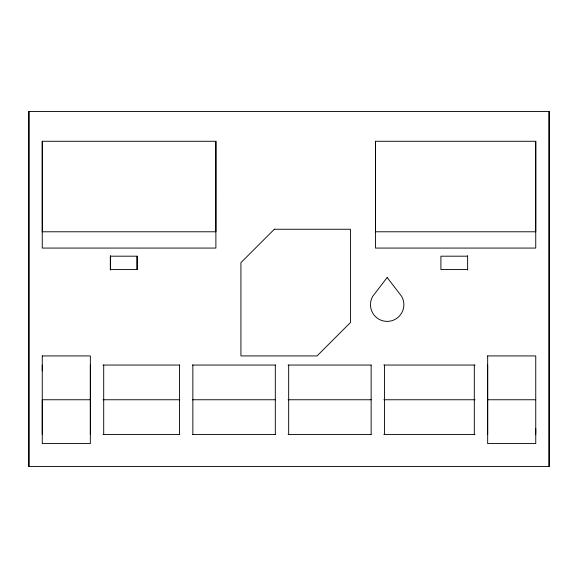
<?xml version="1.0" encoding="UTF-8"?>
<svg xmlns="http://www.w3.org/2000/svg" width="578" height="578" viewBox="0 0 578 578"><rect width="100%" height="100%" fill="white"/><g stroke="black" fill="none" stroke-linecap="round" stroke-linejoin="round"><path stroke-width="0.87" d="M28.9 466.533L28.9 111.467L549.1 111.467L549.1 466.533L28.9 466.533L28.9 111.467M42.259 141.278L42.259 248.07L215.89 248.07L215.897 141.278L42.259 141.278L42.259 231.778L215.89 231.778L215.89 141.278M42.252 434.454L42.259 399.752L90.349 399.752M103.7 434.454L103.7 365.05M137.094 269.55L137.094 256.191L110.384 256.191L110.384 269.55L137.094 269.55L137.094 256.191M179.491 434.454L179.491 365.05M192.85 434.454L192.85 365.05M275.316 434.454L275.316 365.05M288.675 434.454L288.675 365.05M371.141 434.454L371.141 365.05M375.462 141.278L375.462 248.07L535.741 248.07L535.741 141.278L375.462 141.278L375.462 231.778L535.741 231.778L535.741 141.278M384.493 434.454L384.493 365.05M467.624 270.078L467.624 255.657M474.307 434.454L474.307 365.05M42.259 370.83L42.281 365.043M467.624 256.191L440.913 256.191L440.913 269.55L467.624 269.55M102.985 365.05L179.744 365.05M192.387 365.05L275.46 365.05M288.104 365.05L371.177 365.05M383.821 365.05L475.022 365.05M102.985 399.752L179.744 399.752M192.387 399.752L275.46 399.752M288.104 399.752L371.177 399.752M383.821 399.752L475.022 399.752M487.666 399.752L535.748 399.752M102.985 434.454L179.744 434.454M192.387 434.454L275.46 434.454M288.104 434.454L371.177 434.454M383.821 434.454L475.022 434.454M549.1 111.467L549.1 466.533M535.748 428.666L535.748 434.454M487.666 365.05L487.666 434.454M110.376 255.657L110.376 270.078M90.349 365.05L90.349 434.454M42.266 355.925L42.266 443.572L90.349 443.572L90.349 355.925L42.266 355.925M487.666 355.925L487.666 443.572L535.748 443.572L535.748 355.925L487.666 355.925M387.166 277.505L372.709 296.348A16.697 16.697 0 0 0 387.166 321.39A16.697 16.697 0 0 0 401.631 296.348L387.166 277.505M274.319 229.256L240.925 262.65L240.925 355.925L317.047 355.925L350.441 322.538L350.441 229.256L274.319 229.256"/></g></svg>
